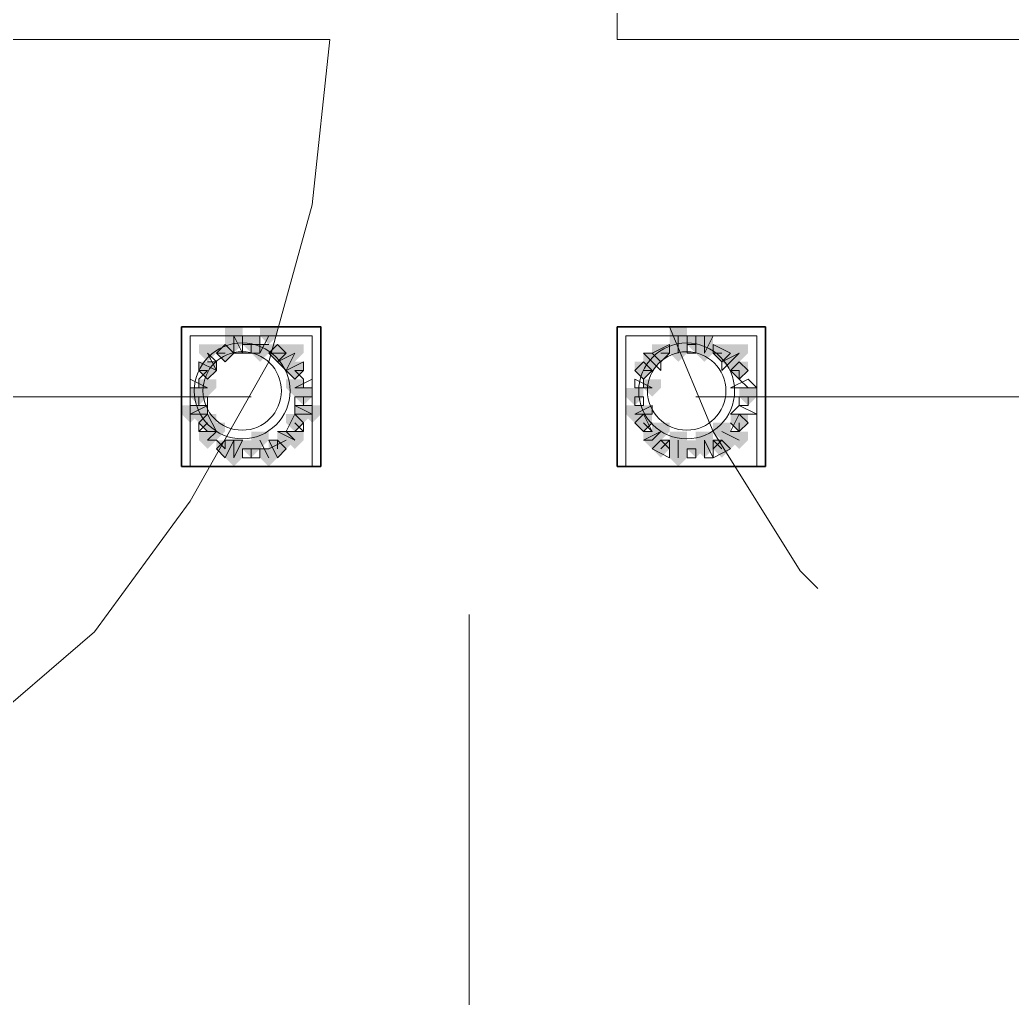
# Model space of a CAD drawing. Header units: millimetres. Extents: x 2315 to 4619, y 1334 to 1897.
# Drawn here: x 3811.87 to 3818.82, y 1547.99 to 1554.84 of the extents above; entities that cross this region are included whole.
import ezdxf

# ---------------------------------------------------------------- set-up
doc = ezdxf.new("R2010")
doc.units = ezdxf.units.MM
doc.linetypes.add('PDF_IMPORT', pattern=[1, 0.8, -0.2])
for name, color, linetype, true_color in [('PDF_10', 7, 'Continuous', 0x00b85c), ('PDF_AXIS', 7, 'Continuous', 0x00b85c), ('PDF_柱构件', 7, 'Continuous', 0x00b85c), ('PDF_转运站初步方案', 7, 'Continuous', 0x00b85c)]:
    doc.layers.add(name, color=color, linetype=linetype, true_color=true_color)
doc.layers.add('PDF_中心线层', color=1, linetype='Continuous')
doc.layers.add('PDF_粗实线层', color=7, linetype='Continuous')

msp = doc.modelspace()

# ---------------------------------------------------------------- hatches: boundary and pattern name
at = {"layer": 'PDF_10', "transparency": 33554559}
for points in [[(3813.4873, 1552.6298), (3813.4262, 1552.6298), (3813.4262, 1552.5687), (3813.4873, 1552.5076), (3813.5484, 1552.5687), (3813.5484, 1552.6298)], [(3813.4873, 1552.6298), (3813.4262, 1552.6298), (3813.4262, 1552.5687), (3813.4873, 1552.5076), (3813.5484, 1552.5687), (3813.5484, 1552.6298)], [(3816.6025, 1552.6298), (3816.5414, 1552.6298), (3816.5414, 1552.5687), (3816.6025, 1552.5076), (3816.6635, 1552.5687), (3816.6635, 1552.6298)], [(3816.6025, 1552.6298), (3816.5414, 1552.6298), (3816.5414, 1552.5687), (3816.6025, 1552.5076), (3816.6635, 1552.5687), (3816.6635, 1552.6298)], [(3813.3041, 1552.5687), (3813.243, 1552.5687), (3813.243, 1552.5076), (3813.3041, 1552.4466), (3813.3652, 1552.5076), (3813.3652, 1552.5687)], [(3813.3041, 1552.5687), (3813.243, 1552.5687), (3813.243, 1552.5076), (3813.3041, 1552.4466), (3813.3652, 1552.5076), (3813.3652, 1552.5687)], [(3813.3041, 1552.5687), (3813.243, 1552.5687), (3813.243, 1552.5076), (3813.3041, 1552.4466), (3813.3652, 1552.5076), (3813.3652, 1552.5687)], [(3813.6706, 1552.5687), (3813.6095, 1552.5687), (3813.6095, 1552.5076), (3813.6706, 1552.4466), (3813.7316, 1552.5076), (3813.7316, 1552.5687)], [(3813.6706, 1552.5687), (3813.6095, 1552.5687), (3813.6095, 1552.5076), (3813.6706, 1552.4466), (3813.7316, 1552.5076), (3813.7316, 1552.5687)], [(3813.6706, 1552.5687), (3813.6095, 1552.5687), (3813.6095, 1552.5076), (3813.6706, 1552.4466), (3813.7316, 1552.5076), (3813.7316, 1552.5687)], [(3816.3581, 1552.5687), (3816.297, 1552.5687), (3816.297, 1552.5076), (3816.3581, 1552.4466), (3816.4192, 1552.5076), (3816.4192, 1552.5687)], [(3816.3581, 1552.5687), (3816.297, 1552.5687), (3816.297, 1552.5076), (3816.3581, 1552.4466), (3816.4192, 1552.5076), (3816.4192, 1552.5687)], [(3816.7857, 1552.5687), (3816.7246, 1552.5687), (3816.7246, 1552.5076), (3816.7857, 1552.4466), (3816.8468, 1552.5076), (3816.8468, 1552.5687)], [(3816.7857, 1552.5687), (3816.7246, 1552.5687), (3816.7246, 1552.5076), (3816.7857, 1552.4466), (3816.8468, 1552.5076), (3816.8468, 1552.5687)], [(3813.1819, 1552.4466), (3813.1208, 1552.4466), (3813.1208, 1552.3855), (3813.1819, 1552.3244), (3813.243, 1552.3855), (3813.243, 1552.4466)], [(3813.1819, 1552.4466), (3813.1208, 1552.4466), (3813.1208, 1552.3855), (3813.1819, 1552.3244), (3813.243, 1552.3855), (3813.243, 1552.4466)], [(3813.7927, 1552.4466), (3813.7316, 1552.4466), (3813.7316, 1552.3855), (3813.7927, 1552.3244), (3813.8538, 1552.3855), (3813.8538, 1552.4466)], [(3813.7927, 1552.4466), (3813.7316, 1552.4466), (3813.7316, 1552.3855), (3813.7927, 1552.3244), (3813.8538, 1552.3855), (3813.8538, 1552.4466)], [(3816.236, 1552.4466), (3816.1749, 1552.4466), (3816.1749, 1552.3855), (3816.236, 1552.3244), (3816.297, 1552.3855), (3816.297, 1552.4466)], [(3816.236, 1552.4466), (3816.1749, 1552.4466), (3816.1749, 1552.3855), (3816.236, 1552.3244), (3816.297, 1552.3855), (3816.297, 1552.4466)], [(3816.9079, 1552.4466), (3816.8468, 1552.4466), (3816.8468, 1552.3855), (3816.9079, 1552.3244), (3816.9689, 1552.3855), (3816.9689, 1552.4466)], [(3816.9079, 1552.4466), (3816.8468, 1552.4466), (3816.8468, 1552.3855), (3816.9079, 1552.3244), (3816.9689, 1552.3855), (3816.9689, 1552.4466)], [(3813.1208, 1552.2633), (3813.0597, 1552.2633), (3813.0597, 1552.2022), (3813.1208, 1552.1412), (3813.1819, 1552.2022), (3813.1819, 1552.2633)], [(3813.1208, 1552.2633), (3813.0597, 1552.2633), (3813.0597, 1552.2022), (3813.1208, 1552.1412), (3813.1819, 1552.2022), (3813.1819, 1552.2633)], [(3813.8538, 1552.2633), (3813.7927, 1552.2633), (3813.7927, 1552.2022), (3813.8538, 1552.1412), (3813.9149, 1552.2022), (3813.9149, 1552.2633)], [(3813.8538, 1552.2633), (3813.7927, 1552.2633), (3813.7927, 1552.2022), (3813.8538, 1552.1412), (3813.9149, 1552.2022), (3813.9149, 1552.2633)], [(3813.8538, 1552.2633), (3813.7927, 1552.2633), (3813.7927, 1552.2022), (3813.8538, 1552.1412), (3813.9149, 1552.2022), (3813.9149, 1552.2633)], [(3816.1749, 1552.2633), (3816.1138, 1552.2633), (3816.1138, 1552.2022), (3816.1749, 1552.1412), (3816.236, 1552.2022), (3816.236, 1552.2633)], [(3816.1749, 1552.2633), (3816.1138, 1552.2633), (3816.1138, 1552.2022), (3816.1749, 1552.1412), (3816.236, 1552.2022), (3816.236, 1552.2633)], [(3816.9689, 1552.2633), (3816.9079, 1552.2633), (3816.9079, 1552.2022), (3816.9689, 1552.1412), (3817.03, 1552.2022), (3817.03, 1552.2633)], [(3816.9689, 1552.2633), (3816.9079, 1552.2633), (3816.9079, 1552.2022), (3816.9689, 1552.1412), (3817.03, 1552.2022), (3817.03, 1552.2633)], [(3813.1819, 1552.0801), (3813.1208, 1552.0801), (3813.1208, 1552.019), (3813.1819, 1551.9579), (3813.243, 1552.019), (3813.243, 1552.0801)], [(3813.1819, 1552.0801), (3813.1208, 1552.0801), (3813.1208, 1552.019), (3813.1819, 1551.9579), (3813.243, 1552.019), (3813.243, 1552.0801)], [(3813.7927, 1552.0801), (3813.7316, 1552.0801), (3813.7316, 1552.019), (3813.7927, 1551.9579), (3813.8538, 1552.019), (3813.8538, 1552.0801)], [(3813.7927, 1552.0801), (3813.7316, 1552.0801), (3813.7316, 1552.019), (3813.7927, 1551.9579), (3813.8538, 1552.019), (3813.8538, 1552.0801)], [(3816.236, 1552.0801), (3816.1749, 1552.0801), (3816.1749, 1552.019), (3816.236, 1551.9579), (3816.297, 1552.019), (3816.297, 1552.0801)], [(3816.236, 1552.0801), (3816.1749, 1552.0801), (3816.1749, 1552.019), (3816.236, 1551.9579), (3816.297, 1552.019), (3816.297, 1552.0801)], [(3816.9079, 1552.0801), (3816.8468, 1552.0801), (3816.8468, 1552.019), (3816.9079, 1551.9579), (3816.9689, 1552.019), (3816.9689, 1552.0801)], [(3816.9079, 1552.0801), (3816.8468, 1552.0801), (3816.8468, 1552.019), (3816.9079, 1551.9579), (3816.9689, 1552.019), (3816.9689, 1552.0801)], [(3813.3041, 1551.8968), (3813.243, 1551.8968), (3813.243, 1551.8357), (3813.3041, 1551.7747), (3813.3652, 1551.8357), (3813.3652, 1551.8968)], [(3813.3041, 1551.8968), (3813.243, 1551.8968), (3813.243, 1551.8357), (3813.3041, 1551.7747), (3813.3652, 1551.8357), (3813.3652, 1551.8968)], [(3813.4873, 1551.8968), (3813.4262, 1551.8968), (3813.4262, 1551.8357), (3813.4873, 1551.7747), (3813.5484, 1551.8357), (3813.5484, 1551.8968)], [(3813.4873, 1551.8968), (3813.4262, 1551.8968), (3813.4262, 1551.8357), (3813.4873, 1551.7747), (3813.5484, 1551.8357), (3813.5484, 1551.8968)], [(3813.6706, 1551.8968), (3813.6095, 1551.8968), (3813.6095, 1551.8357), (3813.6706, 1551.7747), (3813.7316, 1551.8357), (3813.7316, 1551.8968)], [(3813.6706, 1551.8968), (3813.6095, 1551.8968), (3813.6095, 1551.8357), (3813.6706, 1551.7747), (3813.7316, 1551.8357), (3813.7316, 1551.8968)], [(3816.3581, 1551.8968), (3816.297, 1551.8968), (3816.297, 1551.8357), (3816.3581, 1551.7747), (3816.4192, 1551.8357), (3816.4192, 1551.8968)], [(3816.3581, 1551.8968), (3816.297, 1551.8968), (3816.297, 1551.8357), (3816.3581, 1551.7747), (3816.4192, 1551.8357), (3816.4192, 1551.8968)], [(3816.6025, 1551.8968), (3816.5414, 1551.8968), (3816.5414, 1551.8357), (3816.6025, 1551.7747), (3816.6635, 1551.8357), (3816.6635, 1551.8968)], [(3816.6025, 1551.8968), (3816.5414, 1551.8968), (3816.5414, 1551.8357), (3816.6025, 1551.7747), (3816.6635, 1551.8357), (3816.6635, 1551.8968)], [(3816.7857, 1551.8968), (3816.7246, 1551.8968), (3816.7246, 1551.8357), (3816.7857, 1551.7747), (3816.8468, 1551.8357), (3816.8468, 1551.8968)], [(3816.7857, 1551.8968), (3816.7246, 1551.8968), (3816.7246, 1551.8357), (3816.7857, 1551.7747), (3816.8468, 1551.8357), (3816.8468, 1551.8968)]]:
    msp.add_hatch(color=6, dxfattribs=at).paths.add_polyline_path(points)
at = {"layer": 'PDF_柱构件', "transparency": 33554559}
for points in [[(3813.3652, 1552.6909), (3813.3041, 1552.6909), (3813.3041, 1552.6298), (3813.3652, 1552.5687), (3813.4262, 1552.6298), (3813.4262, 1552.6909)], [(3813.6095, 1552.6909), (3813.5484, 1552.6909), (3813.5484, 1552.6298), (3813.6095, 1552.5687), (3813.6706, 1552.6298), (3813.6706, 1552.6909)], [(3816.4803, 1552.6909), (3816.4192, 1552.6909), (3816.4192, 1552.6298), (3816.4803, 1552.5687), (3816.5414, 1552.6298), (3816.5414, 1552.6909)], [(3813.3652, 1552.6298), (3813.3041, 1552.6298), (3813.3041, 1552.5687), (3813.3652, 1552.5076), (3813.4262, 1552.5687), (3813.4262, 1552.6298)], [(3816.4803, 1552.6298), (3816.4192, 1552.6298), (3816.4192, 1552.5687), (3816.4803, 1552.5076), (3816.5414, 1552.5687), (3816.5414, 1552.6298)], [(3816.6635, 1552.6298), (3816.6025, 1552.6298), (3816.6025, 1552.5687), (3816.6635, 1552.5076), (3816.7246, 1552.5687), (3816.7246, 1552.6298)], [(3813.1819, 1552.5687), (3813.1208, 1552.5687), (3813.1208, 1552.5076), (3813.1819, 1552.4466), (3813.243, 1552.5076), (3813.243, 1552.5687)], [(3813.5484, 1552.5687), (3813.4873, 1552.5687), (3813.4873, 1552.5076), (3813.5484, 1552.4466), (3813.6095, 1552.5076), (3813.6095, 1552.5687)], [(3813.7927, 1552.5687), (3813.7316, 1552.5687), (3813.7316, 1552.5076), (3813.7927, 1552.4466), (3813.8538, 1552.5076), (3813.8538, 1552.5687)], [(3816.4803, 1552.5687), (3816.4192, 1552.5687), (3816.4192, 1552.5076), (3816.4803, 1552.4466), (3816.5414, 1552.5076), (3816.5414, 1552.5687)], [(3816.6635, 1552.5687), (3816.6025, 1552.5687), (3816.6025, 1552.5076), (3816.6635, 1552.4466), (3816.7246, 1552.5076), (3816.7246, 1552.5687)], [(3816.9079, 1552.5687), (3816.8468, 1552.5687), (3816.8468, 1552.5076), (3816.9079, 1552.4466), (3816.9689, 1552.5076), (3816.9689, 1552.5687)], [(3813.7316, 1552.5076), (3813.6706, 1552.5076), (3813.6706, 1552.4466), (3813.7316, 1552.3855), (3813.7927, 1552.4466), (3813.7927, 1552.5076)], [(3816.297, 1552.5076), (3816.236, 1552.5076), (3816.236, 1552.4466), (3816.297, 1552.3855), (3816.3581, 1552.4466), (3816.3581, 1552.5076)], [(3816.8468, 1552.5076), (3816.7857, 1552.5076), (3816.7857, 1552.4466), (3816.8468, 1552.3855), (3816.9079, 1552.4466), (3816.9079, 1552.5076)], [(3813.1819, 1552.3244), (3813.1208, 1552.3244), (3813.1208, 1552.2633), (3813.1819, 1552.2022), (3813.243, 1552.2633), (3813.243, 1552.3244)], [(3813.7927, 1552.3244), (3813.7316, 1552.3244), (3813.7316, 1552.2633), (3813.7927, 1552.2022), (3813.8538, 1552.2633), (3813.8538, 1552.3244)], [(3816.297, 1552.3244), (3816.236, 1552.3244), (3816.236, 1552.2633), (3816.297, 1552.2022), (3816.3581, 1552.2633), (3816.3581, 1552.3244)], [(3813.0597, 1552.1412), (3812.9987, 1552.1412), (3812.9987, 1552.0801), (3813.0597, 1552.019), (3813.1208, 1552.0801), (3813.1208, 1552.1412)], [(3813.1208, 1552.1412), (3813.0597, 1552.1412), (3813.0597, 1552.0801), (3813.1208, 1552.019), (3813.1819, 1552.0801), (3813.1819, 1552.1412)], [(3813.8538, 1552.1412), (3813.7927, 1552.1412), (3813.7927, 1552.0801), (3813.8538, 1552.019), (3813.9149, 1552.0801), (3813.9149, 1552.1412)], [(3813.9149, 1552.1412), (3813.8538, 1552.1412), (3813.8538, 1552.0801), (3813.9149, 1552.019), (3813.976, 1552.0801), (3813.976, 1552.1412)], [(3816.1749, 1552.1412), (3816.1138, 1552.1412), (3816.1138, 1552.0801), (3816.1749, 1552.019), (3816.236, 1552.0801), (3816.236, 1552.1412)], [(3816.236, 1552.1412), (3816.1749, 1552.1412), (3816.1749, 1552.0801), (3816.236, 1552.019), (3816.297, 1552.0801), (3816.297, 1552.1412)], [(3813.243, 1552.019), (3813.1819, 1552.019), (3813.1819, 1551.9579), (3813.243, 1551.8968), (3813.3041, 1551.9579), (3813.3041, 1552.019)], [(3816.3581, 1552.019), (3816.297, 1552.019), (3816.297, 1551.9579), (3816.3581, 1551.8968), (3816.4192, 1551.9579), (3816.4192, 1552.019)], [(3816.7857, 1552.019), (3816.7246, 1552.019), (3816.7246, 1551.9579), (3816.7857, 1551.8968), (3816.8468, 1551.9579), (3816.8468, 1552.019)], [(3813.1819, 1551.9579), (3813.1208, 1551.9579), (3813.1208, 1551.8968), (3813.1819, 1551.8357), (3813.243, 1551.8968), (3813.243, 1551.9579)], [(3813.5484, 1551.9579), (3813.4873, 1551.9579), (3813.4873, 1551.8968), (3813.5484, 1551.8357), (3813.6095, 1551.8968), (3813.6095, 1551.9579)], [(3813.7316, 1551.9579), (3813.6706, 1551.9579), (3813.6706, 1551.8968), (3813.7316, 1551.8357), (3813.7927, 1551.8968), (3813.7927, 1551.9579)], [(3813.7927, 1551.9579), (3813.7316, 1551.9579), (3813.7316, 1551.8968), (3813.7927, 1551.8357), (3813.8538, 1551.8968), (3813.8538, 1551.9579)], [(3816.297, 1551.9579), (3816.236, 1551.9579), (3816.236, 1551.8968), (3816.297, 1551.8357), (3816.3581, 1551.8968), (3816.3581, 1551.9579)], [(3816.4803, 1551.9579), (3816.4192, 1551.9579), (3816.4192, 1551.8968), (3816.4803, 1551.8357), (3816.5414, 1551.8968), (3816.5414, 1551.9579)], [(3816.6635, 1551.9579), (3816.6025, 1551.9579), (3816.6025, 1551.8968), (3816.6635, 1551.8357), (3816.7246, 1551.8968), (3816.7246, 1551.9579)], [(3816.8468, 1551.9579), (3816.7857, 1551.9579), (3816.7857, 1551.8968), (3816.8468, 1551.8357), (3816.9079, 1551.8968), (3816.9079, 1551.9579)], [(3816.9079, 1551.9579), (3816.8468, 1551.9579), (3816.8468, 1551.8968), (3816.9079, 1551.8357), (3816.9689, 1551.8968), (3816.9689, 1551.9579)], [(3813.3652, 1551.8968), (3813.3041, 1551.8968), (3813.3041, 1551.8357), (3813.3652, 1551.7747), (3813.4262, 1551.8357), (3813.4262, 1551.8968)], [(3816.4803, 1551.8968), (3816.4192, 1551.8968), (3816.4192, 1551.8357), (3816.4803, 1551.7747), (3816.5414, 1551.8357), (3816.5414, 1551.8968)], [(3816.6635, 1551.8968), (3816.6025, 1551.8968), (3816.6025, 1551.8357), (3816.6635, 1551.7747), (3816.7246, 1551.8357), (3816.7246, 1551.8968)], [(3813.3652, 1551.8357), (3813.3041, 1551.8357), (3813.3041, 1551.7747), (3813.3652, 1551.7136), (3813.4262, 1551.7747), (3813.4262, 1551.8357)], [(3813.6095, 1551.8357), (3813.5484, 1551.8357), (3813.5484, 1551.7747), (3813.6095, 1551.7136), (3813.6706, 1551.7747), (3813.6706, 1551.8357)], [(3816.4803, 1551.8357), (3816.4192, 1551.8357), (3816.4192, 1551.7747), (3816.4803, 1551.7136), (3816.5414, 1551.7747), (3816.5414, 1551.8357)]]:
    msp.add_hatch(color=6, dxfattribs=at).paths.add_polyline_path(points)
at = {"layer": 'PDF_转运站初步方案', "transparency": 33554559}
for points in [[(3813.4873, 1552.6298), (3813.4262, 1552.6298), (3813.4262, 1552.5687), (3813.4873, 1552.5076), (3813.5484, 1552.5687), (3813.5484, 1552.6298)], [(3813.4873, 1552.6298), (3813.4262, 1552.6298), (3813.4262, 1552.5687), (3813.4873, 1552.5076), (3813.5484, 1552.5687), (3813.5484, 1552.6298)], [(3816.6025, 1552.6298), (3816.5414, 1552.6298), (3816.5414, 1552.5687), (3816.6025, 1552.5076), (3816.6635, 1552.5687), (3816.6635, 1552.6298)], [(3816.6025, 1552.6298), (3816.5414, 1552.6298), (3816.5414, 1552.5687), (3816.6025, 1552.5076), (3816.6635, 1552.5687), (3816.6635, 1552.6298)], [(3813.3041, 1552.5687), (3813.243, 1552.5687), (3813.243, 1552.5076), (3813.3041, 1552.4466), (3813.3652, 1552.5076), (3813.3652, 1552.5687)], [(3813.3041, 1552.5687), (3813.243, 1552.5687), (3813.243, 1552.5076), (3813.3041, 1552.4466), (3813.3652, 1552.5076), (3813.3652, 1552.5687)], [(3813.6706, 1552.5687), (3813.6095, 1552.5687), (3813.6095, 1552.5076), (3813.6706, 1552.4466), (3813.7316, 1552.5076), (3813.7316, 1552.5687)], [(3813.6706, 1552.5687), (3813.6095, 1552.5687), (3813.6095, 1552.5076), (3813.6706, 1552.4466), (3813.7316, 1552.5076), (3813.7316, 1552.5687)], [(3816.3581, 1552.5687), (3816.297, 1552.5687), (3816.297, 1552.5076), (3816.3581, 1552.4466), (3816.4192, 1552.5076), (3816.4192, 1552.5687)], [(3816.3581, 1552.5687), (3816.297, 1552.5687), (3816.297, 1552.5076), (3816.3581, 1552.4466), (3816.4192, 1552.5076), (3816.4192, 1552.5687)], [(3816.7857, 1552.5687), (3816.7246, 1552.5687), (3816.7246, 1552.5076), (3816.7857, 1552.4466), (3816.8468, 1552.5076), (3816.8468, 1552.5687)], [(3816.7857, 1552.5687), (3816.7246, 1552.5687), (3816.7246, 1552.5076), (3816.7857, 1552.4466), (3816.8468, 1552.5076), (3816.8468, 1552.5687)], [(3813.1819, 1552.4466), (3813.1208, 1552.4466), (3813.1208, 1552.3855), (3813.1819, 1552.3244), (3813.243, 1552.3855), (3813.243, 1552.4466)], [(3813.1819, 1552.4466), (3813.1208, 1552.4466), (3813.1208, 1552.3855), (3813.1819, 1552.3244), (3813.243, 1552.3855), (3813.243, 1552.4466)], [(3813.7927, 1552.4466), (3813.7316, 1552.4466), (3813.7316, 1552.3855), (3813.7927, 1552.3244), (3813.8538, 1552.3855), (3813.8538, 1552.4466)], [(3813.7927, 1552.4466), (3813.7316, 1552.4466), (3813.7316, 1552.3855), (3813.7927, 1552.3244), (3813.8538, 1552.3855), (3813.8538, 1552.4466)], [(3816.236, 1552.4466), (3816.1749, 1552.4466), (3816.1749, 1552.3855), (3816.236, 1552.3244), (3816.297, 1552.3855), (3816.297, 1552.4466)], [(3816.236, 1552.4466), (3816.1749, 1552.4466), (3816.1749, 1552.3855), (3816.236, 1552.3244), (3816.297, 1552.3855), (3816.297, 1552.4466)], [(3816.9079, 1552.4466), (3816.8468, 1552.4466), (3816.8468, 1552.3855), (3816.9079, 1552.3244), (3816.9689, 1552.3855), (3816.9689, 1552.4466)], [(3816.9079, 1552.4466), (3816.8468, 1552.4466), (3816.8468, 1552.3855), (3816.9079, 1552.3244), (3816.9689, 1552.3855), (3816.9689, 1552.4466)], [(3813.1208, 1552.2633), (3813.0597, 1552.2633), (3813.0597, 1552.2022), (3813.1208, 1552.1412), (3813.1819, 1552.2022), (3813.1819, 1552.2633)], [(3813.1208, 1552.2633), (3813.0597, 1552.2633), (3813.0597, 1552.2022), (3813.1208, 1552.1412), (3813.1819, 1552.2022), (3813.1819, 1552.2633)], [(3813.8538, 1552.2633), (3813.7927, 1552.2633), (3813.7927, 1552.2022), (3813.8538, 1552.1412), (3813.9149, 1552.2022), (3813.9149, 1552.2633)], [(3813.8538, 1552.2633), (3813.7927, 1552.2633), (3813.7927, 1552.2022), (3813.8538, 1552.1412), (3813.9149, 1552.2022), (3813.9149, 1552.2633)], [(3816.1749, 1552.2633), (3816.1138, 1552.2633), (3816.1138, 1552.2022), (3816.1749, 1552.1412), (3816.236, 1552.2022), (3816.236, 1552.2633)], [(3816.1749, 1552.2633), (3816.1138, 1552.2633), (3816.1138, 1552.2022), (3816.1749, 1552.1412), (3816.236, 1552.2022), (3816.236, 1552.2633)], [(3816.9689, 1552.2633), (3816.9079, 1552.2633), (3816.9079, 1552.2022), (3816.9689, 1552.1412), (3817.03, 1552.2022), (3817.03, 1552.2633)], [(3816.9689, 1552.2633), (3816.9079, 1552.2633), (3816.9079, 1552.2022), (3816.9689, 1552.1412), (3817.03, 1552.2022), (3817.03, 1552.2633)], [(3813.1819, 1552.0801), (3813.1208, 1552.0801), (3813.1208, 1552.019), (3813.1819, 1551.9579), (3813.243, 1552.019), (3813.243, 1552.0801)], [(3813.1819, 1552.0801), (3813.1208, 1552.0801), (3813.1208, 1552.019), (3813.1819, 1551.9579), (3813.243, 1552.019), (3813.243, 1552.0801)], [(3813.7927, 1552.0801), (3813.7316, 1552.0801), (3813.7316, 1552.019), (3813.7927, 1551.9579), (3813.8538, 1552.019), (3813.8538, 1552.0801)], [(3813.7927, 1552.0801), (3813.7316, 1552.0801), (3813.7316, 1552.019), (3813.7927, 1551.9579), (3813.8538, 1552.019), (3813.8538, 1552.0801)], [(3816.236, 1552.0801), (3816.1749, 1552.0801), (3816.1749, 1552.019), (3816.236, 1551.9579), (3816.297, 1552.019), (3816.297, 1552.0801)], [(3816.236, 1552.0801), (3816.1749, 1552.0801), (3816.1749, 1552.019), (3816.236, 1551.9579), (3816.297, 1552.019), (3816.297, 1552.0801)], [(3816.9079, 1552.0801), (3816.8468, 1552.0801), (3816.8468, 1552.019), (3816.9079, 1551.9579), (3816.9689, 1552.019), (3816.9689, 1552.0801)], [(3816.9079, 1552.0801), (3816.8468, 1552.0801), (3816.8468, 1552.019), (3816.9079, 1551.9579), (3816.9689, 1552.019), (3816.9689, 1552.0801)], [(3813.3041, 1551.8968), (3813.243, 1551.8968), (3813.243, 1551.8357), (3813.3041, 1551.7747), (3813.3652, 1551.8357), (3813.3652, 1551.8968)], [(3813.3041, 1551.8968), (3813.243, 1551.8968), (3813.243, 1551.8357), (3813.3041, 1551.7747), (3813.3652, 1551.8357), (3813.3652, 1551.8968)], [(3813.4873, 1551.8968), (3813.4262, 1551.8968), (3813.4262, 1551.8357), (3813.4873, 1551.7747), (3813.5484, 1551.8357), (3813.5484, 1551.8968)], [(3813.4873, 1551.8968), (3813.4262, 1551.8968), (3813.4262, 1551.8357), (3813.4873, 1551.7747), (3813.5484, 1551.8357), (3813.5484, 1551.8968)], [(3813.6706, 1551.8968), (3813.6095, 1551.8968), (3813.6095, 1551.8357), (3813.6706, 1551.7747), (3813.7316, 1551.8357), (3813.7316, 1551.8968)], [(3813.6706, 1551.8968), (3813.6095, 1551.8968), (3813.6095, 1551.8357), (3813.6706, 1551.7747), (3813.7316, 1551.8357), (3813.7316, 1551.8968)], [(3816.3581, 1551.8968), (3816.297, 1551.8968), (3816.297, 1551.8357), (3816.3581, 1551.7747), (3816.4192, 1551.8357), (3816.4192, 1551.8968)], [(3816.3581, 1551.8968), (3816.297, 1551.8968), (3816.297, 1551.8357), (3816.3581, 1551.7747), (3816.4192, 1551.8357), (3816.4192, 1551.8968)], [(3816.6025, 1551.8968), (3816.5414, 1551.8968), (3816.5414, 1551.8357), (3816.6025, 1551.7747), (3816.6635, 1551.8357), (3816.6635, 1551.8968)], [(3816.6025, 1551.8968), (3816.5414, 1551.8968), (3816.5414, 1551.8357), (3816.6025, 1551.7747), (3816.6635, 1551.8357), (3816.6635, 1551.8968)], [(3816.7857, 1551.8968), (3816.7246, 1551.8968), (3816.7246, 1551.8357), (3816.7857, 1551.7747), (3816.8468, 1551.8357), (3816.8468, 1551.8968)], [(3816.7857, 1551.8968), (3816.7246, 1551.8968), (3816.7246, 1551.8357), (3816.7857, 1551.7747), (3816.8468, 1551.8357), (3816.8468, 1551.8968)]]:
    msp.add_hatch(color=6, dxfattribs=at).paths.add_polyline_path(points)

# ---------------------------------------------------------------- linework, layer by layer
at = {"layer": 'PDF_10', "color": 6, "lineweight": 18}
for points in [[(3813.4262, 1552.5687), (3813.5484, 1552.5687)], [(3813.4873, 1552.5076), (3813.4873, 1552.5687)], [(3816.6025, 1552.5076), (3816.6025, 1552.5687), (3816.5414, 1552.5687)], [(3813.243, 1552.5076), (3813.3041, 1552.5076)], [(3813.6095, 1552.5076), (3813.7316, 1552.5076)], [(3816.3581, 1552.5076), (3816.4192, 1552.5076), (3816.3581, 1552.5076)], [(3816.7857, 1552.5076), (3816.7246, 1552.5076), (3816.7857, 1552.5076)], [(3813.1208, 1552.3244), (3813.1819, 1552.3855), (3813.1208, 1552.3855)], [(3813.8538, 1552.3855), (3813.7927, 1552.3855), (3813.8538, 1552.3244)], [(3816.236, 1552.3855), (3816.297, 1552.3855), (3816.236, 1552.3244)], [(3816.9079, 1552.3244), (3816.9079, 1552.3855), (3816.8468, 1552.3855)], [(3813.1208, 1552.1412), (3813.1208, 1552.2022), (3813.0597, 1552.2022)], [(3813.8538, 1552.2022), (3813.8538, 1552.1412)], [(3816.236, 1552.2022), (3816.1749, 1552.2022), (3816.1749, 1552.1412)], [(3816.9689, 1552.1412), (3816.9689, 1552.2022), (3816.9079, 1552.2022)], [(3813.1819, 1551.9579), (3813.1208, 1552.019)], [(3813.1819, 1552.019), (3813.1208, 1551.9579)], [(3813.8538, 1552.019), (3813.7927, 1551.9579)], [(3813.7927, 1552.019), (3813.8538, 1551.9579)], [(3816.236, 1552.019), (3816.297, 1551.9579)], [(3816.297, 1552.019), (3816.236, 1551.9579)], [(3816.8468, 1552.019), (3816.9079, 1551.9579), (3816.9079, 1552.019)], [(3813.3041, 1551.8968), (3813.3041, 1551.8357), (3813.243, 1551.8968)], [(3813.7316, 1551.8968), (3813.6095, 1551.8357)], [(3813.6706, 1551.8968), (3813.6706, 1551.8357)], [(3816.3581, 1551.8968), (3816.4192, 1551.8357)], [(3816.4192, 1551.8968), (3816.3581, 1551.8357)], [(3816.7246, 1551.8357), (3816.7857, 1551.8968)], [(3816.7246, 1551.8968), (3816.7857, 1551.8357)], [(3813.5484, 1551.8357), (3813.4262, 1551.8357)], [(3813.4873, 1551.8357), (3813.4873, 1551.7747)], [(3816.5414, 1551.8357), (3816.6025, 1551.8357), (3816.6025, 1551.7747)]]:
    msp.add_lwpolyline(points, dxfattribs=at)
at = {"layer": 'PDF_AXIS', "color": 6, "lineweight": 18}
for points in [[(3813.9149, 1551.7136), (3813.9149, 1552.6298), (3813.0597, 1552.6298), (3813.0597, 1551.7136)], [(3816.1138, 1551.7136), (3816.1138, 1552.6298), (3817.03, 1552.6298), (3817.03, 1551.7136)]]:
    msp.add_lwpolyline(points, close=True, dxfattribs=at)
at = {"layer": 'PDF_中心线层', "color": 6, "lineweight": 18}
for points in [[(3816.0527, 1554.7066), (3816.0527, 1555.2563), (3816.297, 1556.3557), (3816.7246, 1557.4552), (3817.3354, 1558.3714), (3818.0684, 1559.2266), (3819.0457, 1559.8985), (3820.0841, 1560.3871), (3821.1835, 1560.6314), (3822.283, 1560.6925), (3823.4435, 1560.5093), (3824.543, 1560.1428), (3825.0316, 1559.8374)], [(3814.037, 1554.7066), (3802.0041, 1554.7066), (3814.037, 1554.7066)], [(3814.037, 1554.7066), (3813.9149, 1553.546), (3813.6095, 1552.4466), (3813.0597, 1551.4693), (3812.3879, 1550.553), (3811.5327, 1549.8201), (3810.4943, 1549.2093), (3809.456, 1548.8428), (3808.2954, 1548.7206), (3807.196, 1548.7206), (3806.0354, 1549.026), (3805.0581, 1549.5147), (3804.997, 1549.5147)], [(3828.0246, 1554.7066), (3816.0527, 1554.7066), (3828.0246, 1554.7066)], [(3817.4576, 1550.8584), (3817.3354, 1550.9806), (3816.7246, 1551.9579), (3816.4192, 1552.6909)], [(3802.5538, 1552.2022), (3813.4873, 1552.2022)], [(3816.6025, 1552.2022), (3827.4749, 1552.2022)]]:
    msp.add_lwpolyline(points, dxfattribs=at)
at = {"layer": 'PDF_中心线层', "linetype": 'PDF_IMPORT', "lineweight": 18, "ltscale": 6.04703}
msp.add_lwpolyline([(3815.0143, 1550.6752), (3815.0143, 1532.6563)], dxfattribs=at)
at = {"layer": 'PDF_柱构件', "color": 6, "lineweight": 18}
for points in [[(3813.3652, 1552.6298), (3813.3652, 1552.5076), (3813.4262, 1552.5076)], [(3813.4262, 1552.5076), (3813.5484, 1552.5076), (3813.5484, 1552.6298), (3813.4262, 1552.6298)], [(3813.6095, 1552.6298), (3813.5484, 1552.5076)], [(3816.4803, 1552.6298), (3816.4803, 1552.5076)], [(3816.6025, 1552.5076), (3816.5414, 1552.5076), (3816.5414, 1552.6298), (3816.6025, 1552.6298)], [(3816.7246, 1552.6298), (3816.6635, 1552.5076), (3816.6635, 1552.6298)], [(3813.3041, 1552.4466), (3813.3652, 1552.5076), (3813.3041, 1552.5687), (3813.243, 1552.5076)], [(3813.6095, 1552.5076), (3813.6706, 1552.4466), (3813.7316, 1552.5076), (3813.6706, 1552.5687)], [(3816.4192, 1552.5076), (3816.3581, 1552.4466), (3816.297, 1552.5076), (3816.4192, 1552.5687)], [(3816.7857, 1552.4466), (3816.7246, 1552.5076), (3816.7246, 1552.5687), (3816.8468, 1552.5076)], [(3813.1819, 1552.5076), (3813.243, 1552.3855), (3813.243, 1552.4466)], [(3813.7927, 1552.5076), (3813.6706, 1552.4466), (3813.7316, 1552.3855)], [(3816.297, 1552.5076), (3816.3581, 1552.4466), (3816.3581, 1552.3855), (3816.236, 1552.5076)], [(3816.9079, 1552.5076), (3816.7857, 1552.3855), (3816.7857, 1552.4466)], [(3813.1819, 1552.3244), (3813.243, 1552.3855), (3813.1208, 1552.4466), (3813.1208, 1552.3855)], [(3813.7316, 1552.3855), (3813.7927, 1552.3244), (3813.8538, 1552.3855), (3813.8538, 1552.4466)], [(3816.297, 1552.3855), (3816.236, 1552.3244), (3816.1749, 1552.3855), (3816.236, 1552.4466)], [(3816.9079, 1552.3244), (3816.8468, 1552.3855), (3816.9079, 1552.4466), (3816.9689, 1552.3855)], [(3813.0597, 1552.2633), (3813.1819, 1552.2633), (3813.0597, 1552.3244)], [(3813.9149, 1552.3244), (3813.7927, 1552.2633), (3813.9149, 1552.2633)], [(3816.1749, 1552.3244), (3816.297, 1552.2633), (3816.1749, 1552.2633)], [(3817.03, 1552.2633), (3816.9079, 1552.2633), (3816.8468, 1552.2633), (3816.9689, 1552.3244)], [(3813.1819, 1552.1412), (3813.1819, 1552.2022), (3813.0597, 1552.2022), (3813.0597, 1552.1412)], [(3813.7927, 1552.2022), (3813.7927, 1552.1412), (3813.9149, 1552.1412), (3813.9149, 1552.2022)], [(3816.236, 1552.2022), (3816.236, 1552.1412), (3816.1749, 1552.1412), (3816.1749, 1552.2022)], [(3816.9079, 1552.1412), (3816.9079, 1552.2022), (3816.9689, 1552.2022), (3816.9689, 1552.1412)], [(3813.0597, 1552.0801), (3813.1819, 1552.0801), (3813.1819, 1552.1412)], [(3813.9149, 1552.0801), (3813.7927, 1552.1412), (3813.7927, 1552.0801)], [(3816.1749, 1552.0801), (3816.297, 1552.1412), (3816.297, 1552.0801)], [(3813.243, 1551.9579), (3813.1819, 1552.0801), (3813.1208, 1552.019), (3813.1208, 1551.9579)], [(3813.7927, 1552.0801), (3813.7316, 1551.9579), (3813.8538, 1551.9579), (3813.8538, 1552.019)], [(3816.236, 1552.0801), (3816.297, 1551.9579), (3816.236, 1551.9579), (3816.1749, 1552.019)], [(3816.8468, 1551.9579), (3816.9079, 1552.0801), (3816.9689, 1552.019), (3816.9079, 1551.9579)], [(3813.1819, 1551.8968), (3813.243, 1551.9579)], [(3813.7927, 1551.8968), (3813.7316, 1551.9579), (3813.6706, 1551.9579)], [(3816.236, 1551.8968), (3816.3581, 1551.9579), (3816.297, 1551.8968)], [(3816.9079, 1551.8968), (3816.7857, 1551.9579)], [(3813.3652, 1551.8968), (3813.3041, 1551.8968), (3813.243, 1551.8357), (3813.3041, 1551.7747)], [(3813.3652, 1551.7747), (3813.4262, 1551.8968), (3813.3652, 1551.8968)], [(3813.6095, 1551.7747), (3813.5484, 1551.8968)], [(3813.6706, 1551.8968), (3813.6095, 1551.8968), (3813.6706, 1551.7747), (3813.7316, 1551.8357)], [(3816.3581, 1551.8968), (3816.4192, 1551.8968), (3816.4192, 1551.7747), (3816.297, 1551.8357)], [(3816.4803, 1551.7747), (3816.4803, 1551.8968)], [(3816.6635, 1551.7747), (3816.6635, 1551.8968), (3816.7246, 1551.7747)], [(3816.7246, 1551.8968), (3816.7857, 1551.8968), (3816.8468, 1551.8357), (3816.7246, 1551.7747)], [(3813.5484, 1551.8357), (3813.4262, 1551.8357), (3813.4262, 1551.7747), (3813.5484, 1551.7747)], [(3816.5414, 1551.8357), (3816.6025, 1551.8357), (3816.6025, 1551.7747), (3816.5414, 1551.7747)]]:
    msp.add_lwpolyline(points, close=True, dxfattribs=at)
for points in [[(3813.5484, 1552.5687), (3813.6095, 1552.5687)], [(3813.1819, 1552.4466), (3813.243, 1552.4466)], [(3813.1208, 1552.2633), (3813.1208, 1552.3244)], [(3813.8538, 1552.3244), (3813.8538, 1552.2633)], [(3816.236, 1552.3244), (3816.236, 1552.2633)], [(3816.9689, 1552.2633), (3816.9079, 1552.3244)], [(3816.9689, 1552.0801), (3816.8468, 1552.0801), (3816.9079, 1552.1412), (3817.03, 1552.0801), (3816.9689, 1552.0801), (3816.9079, 1552.0801)], [(3813.243, 1551.8968), (3813.1819, 1551.8968)], [(3813.6095, 1551.8357), (3813.5484, 1551.8357)]]:
    msp.add_lwpolyline(points, dxfattribs=at)
at = {"layer": 'PDF_粗实线层', "color": 6, "lineweight": 35}
for points in [[(3813.976, 1551.7136), (3813.976, 1552.6909), (3812.9987, 1552.6909), (3812.9987, 1551.7136)], [(3816.0527, 1551.7136), (3816.0527, 1552.6909), (3817.0911, 1552.6909), (3817.0911, 1551.7136)]]:
    msp.add_lwpolyline(points, close=True, dxfattribs=at)
at = {"layer": 'PDF_转运站初步方案', "color": 6, "lineweight": 18}
for centre, radius in [((3813.4238, 1552.2426), 0.3359), ((3816.5391, 1552.2426), 0.3359), ((3813.4238, 1552.2426), 0.2749), ((3816.5391, 1552.2426), 0.2749)]:
    msp.add_circle(centre, radius, dxfattribs=at)

doc.saveas('drawing.dxf')
